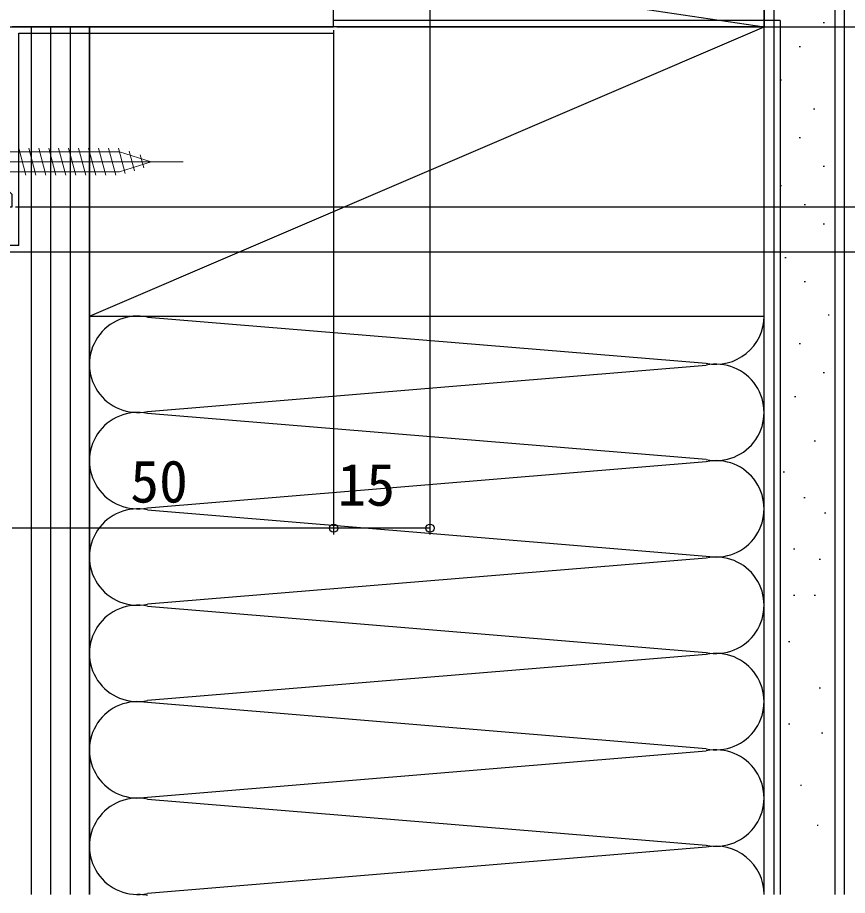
# Model space of a CAD drawing. Units: millimetres, scale not verified. Extents: x -525 to 525, y -783 to 779.
# Drawn here: x 229.5 to 358.7, y -98.9 to 37.7 of the extents above; entities that cross this region are included whole.
import ezdxf
from ezdxf.enums import TextEntityAlignment as Align

# ---------------------------------------------------------------- set-up
doc = ezdxf.new("R2010")
doc.units = ezdxf.units.MM
doc.header["$LTSCALE"] = 4
for name, color, linetype in [('0-2_YKK_11', 7, 'Continuous'), ('0-7_YKK_D', 6, 'Continuous'), ('0-9_YSS_K', 3, 'Continuous'), ('0-A_YSS_KE', 3, 'Continuous')]:
    doc.layers.add(name, color=color, linetype=linetype)
doc.layers.add('0-5_YKK_13', color=4, linetype='Continuous', lineweight=18)
doc.styles.add('ＭＳ ゴシック', font='')
doc.styles.get('ＭＳ ゴシック').set_extended_font_data('MS Gothic')

msp = doc.modelspace()

# ---------------------------------------------------------------- linework, layer by layer
at = {"layer": '0-2_YKK_11'}
msp.add_lwpolyline([(164.697, 36.289), (225.297, 36.289), (225.297, 8.289), (228.697, 8.289), (228.697, 10.189), (228.197, 10.689), (227.697, 11.189), (227.697, 36.289), (278.697, 36.289), (278.697, 40.531), (278.577, 40.714), (278.577, 41.264), (278.697, 41.447), (278.697, 44.089)], dxfattribs=at)
at = {"layer": '0-5_YKK_13'}
for p, q in [((245.381, 16.839), (226.847, 16.839)), ((230.826, 13.189), (229.701, 17.389)), ((232.379, 13.189), (231.254, 17.389)), ((233.932, 13.189), (232.807, 17.389)), ((235.485, 13.189), (234.36, 17.389)), ((237.038, 13.189), (235.913, 17.389)), ((238.591, 13.189), (237.465, 17.389)), ((240.144, 13.189), (239.018, 17.389)), ((241.697, 13.189), (240.571, 17.389)), ((243.25, 13.189), (242.124, 17.389)), ((244.803, 13.189), (243.677, 17.389)), ((246.286, 13.448), (245.23, 17.389)), ((250.297, 15.289), (245.381, 16.839)), ((247.718, 13.9), (246.905, 16.936)), ((249.15, 14.351), (248.601, 16.401)), ((220.297, 15.289), (255.297, 15.289)), ((250.297, 15.289), (245.381, 13.739)), ((226.847, 13.739), (245.381, 13.739))]:
    msp.add_line(p, q, dxfattribs=at)
at = {"layer": '0-7_YKK_D'}
for p, q in [((293.697, 63.289), (293.697, -42.711)), ((278.697, 35.789), (278.697, -42.711)), ((278.697, 35.789), (278.697, -42.711)), ((279.197, 36.289), (422.697, 36.289)), ((279.197, 36.289), (442.697, 36.289)), ((279.197, 36.289), (442.697, 36.289)), ((279.247, 36.292), (402.697, 36.292)), ((229.196, 8.289), (442.697, 8.289)), ((194.397, 1.289), (402.697, 1.289)), ((278.697, -41.711), (228.697, -41.711)), ((293.697, -41.711), (278.697, -41.711))]:
    msp.add_line(p, q, dxfattribs=at)
for centre in [(278.697, -41.711), (278.697, -41.711), (293.697, -41.711)]:
    msp.add_circle(centre, 0.637, dxfattribs=at)
at = {"layer": '0-9_YSS_K'}
for p, q in [((278.697, 46.289), (345.697, 36.289)), ((347.197, 46.289), (347.197, -98.711)), ((356.697, 46.289), (356.697, -98.711)), ((354.896, 36.975), (355.096, 36.975)), ((240.697, 36.289), (228.697, 36.289)), ((231.697, -98.711), (231.697, 36.289)), ((234.697, -98.711), (234.697, 36.289)), ((237.697, 36.289), (237.697, -98.711)), ((240.697, -98.711), (240.697, 36.289)), ((240.697, -8.711), (345.697, 36.289)), ((351.166, 33.245), (351.366, 33.245)), ((348.182, 28.023), (348.382, 28.023)), ((353.404, 23.547), (353.604, 23.547)), ((351.166, 19.071), (351.366, 19.071)), ((354.896, 14.595), (355.096, 14.595)), ((348.182, 11.611), (348.382, 11.611)), ((351.912, 8.627), (352.112, 8.627)), ((354.896, 5.644), (355.096, 5.644)), ((348.928, 0.422), (349.128, 0.422)), ((351.912, -3.308), (352.112, -3.308)), ((240.697, -8.711), (240.697, -98.711)), ((249.729, -8.869), (336.665, -16.053)), ((345.697, -72.434), (345.697, -8.711)), ((355.642, -8.53), (355.842, -8.53)), ((351.166, -13.006), (351.366, -13.006)), ((249.729, -23.553), (336.665, -16.369)), ((354.896, -17.482), (355.096, -17.482)), ((350.42, -21.212), (350.62, -21.212)), ((336.665, -31.053), (249.729, -23.869)), ((353.48, -28.143), (353.68, -28.143)), ((249.729, -38.553), (336.665, -31.369)), ((348.678, -32.945), (348.878, -32.945)), ((351.879, -36.946), (352.079, -36.946)), ((249.729, -38.869), (336.665, -46.053)), ((355.081, -39.347), (355.281, -39.347)), ((350.279, -44.949), (350.479, -44.949)), ((336.665, -46.369), (249.729, -53.553)), ((354.28, -46.55), (354.48, -46.55)), ((350.279, -52.152), (350.479, -52.152)), ((353.48, -52.152), (353.68, -52.152)), ((249.729, -53.869), (336.665, -61.053)), ((349.478, -59.355), (349.678, -59.355)), ((336.665, -61.369), (249.729, -68.553)), ((354.28, -66.558), (354.48, -66.558)), ((336.665, -76.053), (249.729, -68.869)), ((349.478, -72.16), (349.678, -72.16)), ((354.614, -73.584), (354.814, -73.584)), ((249.729, -83.553), (336.665, -76.369)), ((351.337, -81.694), (351.537, -81.694)), ((249.729, -83.869), (336.665, -91.053)), ((353.932, -87.921), (354.132, -87.921)), ((336.665, -91.369), (249.729, -98.553))]:
    msp.add_line(p, q, dxfattribs=at)
msp.add_lwpolyline([(278.697, 46.289), (345.697, 46.289), (345.697, 36.289), (278.697, 36.289)], close=True, dxfattribs=at)
for centre, start, end in [((248.197, -16.211), 78.21647, 281.78351), ((338.197, -8.711), 258.21646, 0), ((338.197, -23.711), 258.21646, 101.78354), ((248.197, -31.211), 78.21647, 281.78351), ((338.197, -38.711), 258.21646, 101.78354), ((248.197, -46.211), 78.21647, 281.78351), ((338.197, -53.711), 258.21646, 101.78354), ((248.197, -61.211), 78.21647, 281.78352), ((338.197, -68.711), 258.21646, 101.78354), ((248.197, -76.211), 78.21647, 281.78351), ((338.197, -83.711), 258.21646, 101.78354), ((248.197, -91.211), 78.21647, 281.78351), ((338.197, -98.711), 359.99997, 101.78354), ((248.197, -106.211), 78.21647, 90.06416)]:
    msp.add_arc(centre, 7.5, start, end, dxfattribs=at)
at = {"layer": '0-A_YSS_KE'}
for p, q in [((345.697, -98.711), (345.697, 46.289)), ((358.197, -98.711), (358.197, 46.289)), ((348.197, 37.289), (278.697, 37.289)), ((348.197, 37.289), (348.197, -98.711)), ((240.697, 36.289), (240.697, -8.711)), ((229.697, 2.289), (194.697, 2.289)), ((240.697, -8.711), (345.697, -8.711))]:
    msp.add_line(p, q, dxfattribs=at)
for points in [[(345.697, -8.711), (345.697, 36.289), (240.697, 36.289)], [(229.697, 2.289), (229.697, 35.289), (278.697, 35.289)]]:
    msp.add_lwpolyline(points, dxfattribs=at)

# ---------------------------------------------------------------- texts
at = {"layer": '0-7_YKK_D', "style": 'ＭＳ ゴシック'}
for s, p in [('50', (247.049, -39.711)), ('15', (279.294, -40.211))]:
    msp.add_text(s, height=6.598, dxfattribs=at).set_placement(p, align=Align.BOTTOM_LEFT)

doc.saveas('drawing.dxf')
